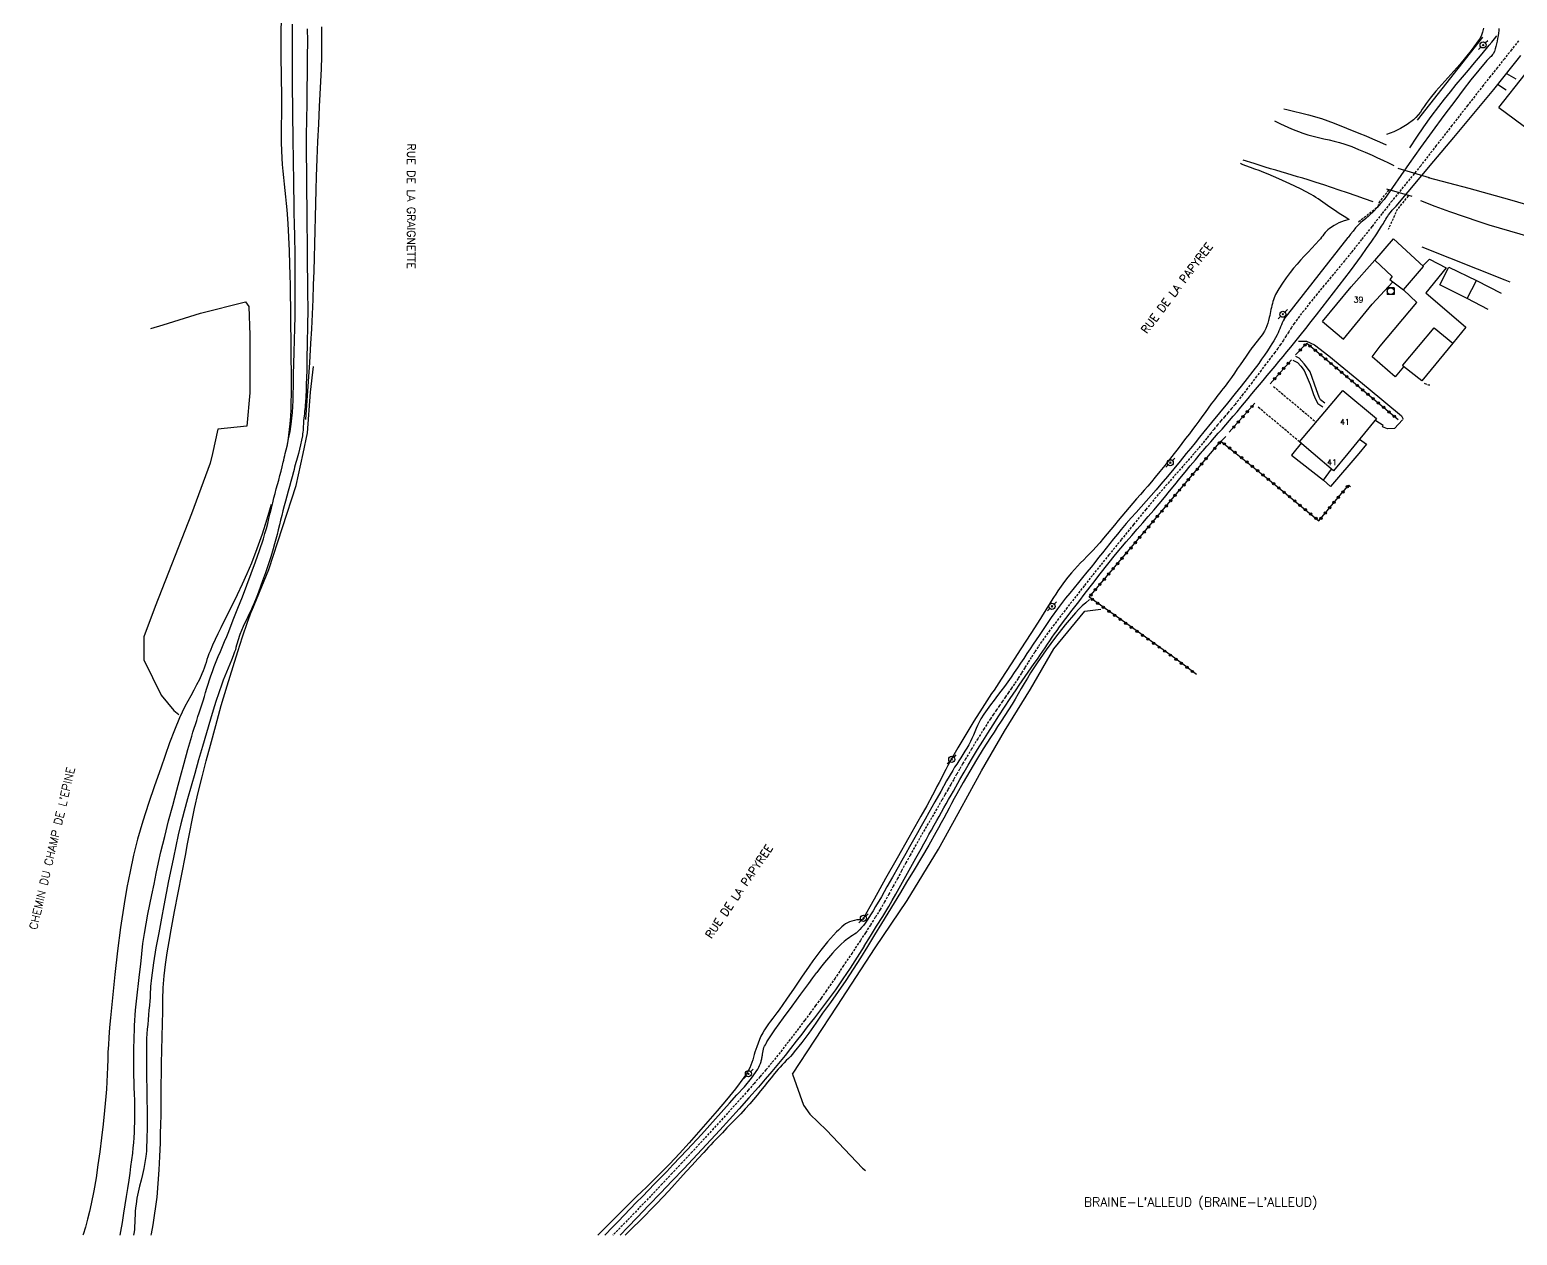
# Model space of a CAD drawing. Header units: millimetres. Extents: x 149000 to 150004, y 153000 to 154002.
# Drawn here: x 149292.8 to 149618.2, y 153000 to 153263.7 of the extents above; entities that cross this region are included whole.
import ezdxf
from ezdxf.enums import TextEntityAlignment as Align

# ---------------------------------------------------------------- set-up
doc = ezdxf.new("R2010")
doc.units = ezdxf.units.MM
doc.linetypes.add('DASHED', pattern=[0.75, 0.5, -0.25])
doc.layers.get('0').update_dxf_attribs({"linetype": 'CONTINUOUS'})
for name, color, linetype in [('W0001', 6, 'DASHED'), ('W0008', 7, 'CONTINUOUS'), ('W0017', 7, 'CONTINUOUS'), ('W0071', 7, 'CONTINUOUS'), ('W0101', 7, 'CONTINUOUS'), ('W0104', 1, 'CONTINUOUS'), ('W0112', 1, 'DASHED'), ('W0120', 7, 'CONTINUOUS'), ('W0211', 2, 'CONTINUOUS'), ('W0214', 2, 'CONTINUOUS'), ('W0300', 7, 'CONTINUOUS'), ('W0323', 7, 'CONTINUOUS'), ('W0330', 7, 'CONTINUOUS'), ('W0420', 7, 'CONTINUOUS'), ('W0473', 7, 'CONTINUOUS'), ('W0980', 7, 'CONTINUOUS'), ('W0989', 7, 'CONTINUOUS'), ('W0991', 7, 'CONTINUOUS')]:
    doc.layers.add(name, color=color, linetype=linetype)
doc.styles.get("Standard").update_dxf_attribs({"font": 'romans.shx', "width": 0.85})

# ---------------------------------------------------------------- blocks, each defined once
blk = doc.blocks.new('T473')
for p, q in [((-0.166667, 0.166667), (0.166667, -0.166667)), ((-0.166667, -0.166667), (0.166667, 0.166667)), ((0.500001, 0.500001), (1.000002, 1.000002)), ((-1.000002, -1.000002), (-0.500001, -0.500001))]:
    blk.add_line(p, q)
blk.add_ellipse((0, 0), major_axis=(0.471405, 0.471405), ratio=1, start_param=5.4977871438, end_param=11.780972451)
blk = doc.blocks.new('T420')
for p, q in [((0.75, 0.75), (-0.75, 0.75)), ((-0.75, 0.75), (-0.75, -0.75)), ((0.75, 0.75), (0.75, -0.75)), ((0.75, -0.75), (-0.75, -0.75))]:
    blk.add_line(p, q)
blk.add_ellipse((0, 0), major_axis=(-0.53, 0.53), ratio=1, start_param=3.926991, end_param=10.210176)
blk = doc.blocks.new('t323o')
at = {"color": 0, "linetype": 'Continuous'}
for radius in [0.25, 0.15]:
    blk.add_circle((0, 0), radius, dxfattribs=at)

msp = doc.modelspace()

# ---------------------------------------------------------------- linework, layer by layer
at = {"layer": 'W0001'}
for points in [[(149618.46, 153261.25), (149616.91, 153259.3), (149615.36, 153257.35), (149613.82, 153255.41), (149612.27, 153253.46), (149610.73, 153251.5), (149607.3, 153247.12), (149603.87, 153242.73), (149600.45, 153238.34), (149597.04, 153233.94), (149590.77, 153226.26), (149588.57, 153223.43), (149586.35, 153220.61), (149584.12, 153217.8), (149581.89, 153214.99), (149580.4, 153213.16), (149578.91, 153211.34), (149577.4, 153209.53), (149575.89, 153207.71), (149574.39, 153205.9), (149572.9, 153204.06), (149571.45, 153202.21), (149570.02, 153200.33), (149569.39, 153199.44), (149568.77, 153198.53), (149568.18, 153197.62), (149567.59, 153196.7), (149567, 153195.78), (149566.39, 153194.87), (149565.77, 153193.97), (149565.12, 153193.09), (149564.13, 153191.79), (149563.13, 153190.48), (149562.14, 153189.17), (149561.15, 153187.86), (149560.16, 153186.55), (149559.17, 153185.25), (149558.17, 153183.95), (149557.16, 153182.65), (149556.43, 153181.73), (149555.67, 153180.82), (149554.91, 153179.93), (149554.14, 153179.04), (149553.36, 153178.15), (149552.6, 153177.26), (149551.85, 153176.35), (149551.11, 153175.43), (149550.23, 153174.31), (149549.32, 153173.19), (149548.41, 153172.09), (149547.48, 153171)], [(149547.48, 153171), (149546.5, 153169.87), (149545.52, 153168.75), (149544.54, 153167.63), (149543.55, 153166.52), (149542.56, 153165.4), (149541.58, 153164.27), (149540.61, 153163.14), (149539.64, 153162.01), (149536.92, 153158.73), (149534.22, 153155.44), (149531.53, 153152.14), (149528.85, 153148.83), (149527.03, 153146.57), (149525.22, 153144.31), (149523.42, 153142.03), (149521.63, 153139.74), (149519.72, 153137.29), (149517.82, 153134.83), (149515.94, 153132.35), (149514.12, 153129.82), (149513.35, 153128.69), (149512.6, 153127.55), (149511.87, 153126.4), (149511.14, 153125.24), (149510.42, 153124.08), (149509.7, 153122.92), (149508.96, 153121.77), (149508.21, 153120.62), (149507.56, 153119.66), (149506.9, 153118.71), (149506.23, 153117.76), (149505.56, 153116.81), (149504.89, 153115.86), (149504.22, 153114.91), (149503.57, 153113.95), (149502.92, 153112.98), (149501.53, 153110.81), (149500.16, 153108.61), (149498.82, 153106.4), (149497.49, 153104.19), (149496.83, 153103.08), (149496.18, 153101.96), (149495.54, 153100.84), (149494.89, 153099.71), (149494.25, 153098.59), (149493.61, 153097.46), (149492.97, 153096.34), (149492.32, 153095.22), (149491.57, 153093.92), (149490.82, 153092.62), (149490.06, 153091.32), (149489.3, 153090.03), (149488.55, 153088.73), (149487.8, 153087.43), (149487.05, 153086.12), (149486.3, 153084.82), (149485.36, 153083.13), (149484.43, 153081.43), (149483.51, 153079.73), (149482.59, 153078.03), (149481.66, 153076.32), (149480.73, 153074.63), (149479.77, 153072.94), (149478.8, 153071.27), (149477.75, 153069.55), (149476.67, 153067.85), (149475.58, 153066.16), (149474.48, 153064.48), (149472.65, 153061.72), (149470.8, 153058.97), (149468.93, 153056.23), (149467.05, 153053.51), (149465.87, 153051.86), (149464.69, 153050.23), (149463.49, 153048.6), (149462.28, 153046.99), (149460.51, 153044.65), (149458.73, 153042.32), (149456.93, 153040), (149455.09, 153037.71), (149453.83, 153036.19), (149452.54, 153034.69), (149451.24, 153033.2), (149449.94, 153031.71), (149447.44, 153028.91), (149444.92, 153026.13), (149442.38, 153023.35), (149439.84, 153020.59), (149437.68, 153018.24), (149435.5, 153015.89), (149433.32, 153013.56), (149431.13, 153011.23), (149428.6, 153008.56), (149426.05, 153005.9), (149423.5, 153003.24), (149420.93, 153000.6), (149420.35, 153000)]]:
    msp.add_lwpolyline(points, dxfattribs=at)
at = {"layer": 'W0008'}
for points in [[(149614.17, 153263.93), (149614.13, 153263.45), (149614.07, 153262.97), (149613.99, 153262.37), (149613.88, 153261.78), (149613.76, 153261.19), (149613.62, 153260.6), (149613.48, 153260.05), (149613.34, 153259.5), (149613.16, 153258.95), (149612.9, 153258.44), (149612.76, 153258.23), (149612.6, 153258.03), (149612.43, 153257.84), (149612.25, 153257.67), (149612.06, 153257.5), (149611.88, 153257.33), (149611.7, 153257.15), (149611.53, 153256.97), (149609.77, 153254.86), (149608.05, 153252.71), (149606.37, 153250.54), (149604.7, 153248.35), (149602.1, 153244.9), (149599.54, 153241.42), (149597.02, 153237.92), (149594.53, 153234.39), (149589.05, 153226.56), (149588.29, 153225.67), (149587.51, 153224.8), (149586.71, 153223.96), (149585.88, 153223.14), (149585.58, 153222.85), (149585.26, 153222.58), (149584.94, 153222.32), (149584.62, 153222.06), (149584.29, 153221.8), (149583.97, 153221.54), (149583.66, 153221.26), (149583.37, 153220.97), (149582.78, 153220.32), (149582.24, 153219.64), (149581.71, 153218.94), (149581.18, 153218.25)], [(149548.91, 153171), (149549.06, 153171.17), (149549.2, 153171.34), (149549.35, 153171.51), (149549.49, 153171.68), (149550.3, 153172.63), (149551.12, 153173.56), (149551.94, 153174.49), (149552.77, 153175.42), (149553.59, 153176.35), (149554.42, 153177.28), (149555.24, 153178.21), (149556.05, 153179.15), (149556.87, 153180.12), (149557.69, 153181.1), (149558.51, 153182.07), (149559.32, 153183.05), (149560.13, 153184.03), (149560.94, 153185.02), (149561.75, 153186), (149562.56, 153186.98), (149563.43, 153188.02), (149564.31, 153189.06), (149565.18, 153190.1), (149566.05, 153191.14), (149566.93, 153192.18), (149567.79, 153193.22), (149568.66, 153194.27), (149569.52, 153195.33), (149570.71, 153196.82), (149571.89, 153198.32), (149573.06, 153199.83), (149574.23, 153201.34), (149576.72, 153204.54), (149579.21, 153207.75), (149581.67, 153210.98), (149584.08, 153214.24), (149585.22, 153215.83), (149586.33, 153217.44), (149587.42, 153219.06), (149588.49, 153220.69), (149588.69, 153221), (149588.88, 153221.31), (149589.06, 153221.63), (149589.25, 153221.95), (149589.43, 153222.26), (149589.63, 153222.58), (149589.83, 153222.88), (149590.04, 153223.19), (149590.43, 153223.69), (149590.83, 153224.19), (149591.26, 153224.66), (149591.71, 153225.12), (149599.93, 153234.9), (149604.33, 153240.11), (149608.7, 153245.35), (149613.02, 153250.63), (149617.29, 153255.94), (149618.12, 153256.99), (149618.93, 153258.04)], [(149567.2, 153200.4), (149581.18, 153218.25)], [(149567.2, 153200.4), (149566.97, 153199.99), (149566.76, 153199.57), (149566.57, 153199.14), (149566.4, 153198.7), (149566.23, 153198.26), (149566.05, 153197.83), (149565.86, 153197.4), (149565.66, 153196.98), (149565.29, 153196.31), (149564.91, 153195.65), (149564.51, 153195.01), (149564.1, 153194.36), (149563.5, 153193.43), (149562.88, 153192.51), (149562.25, 153191.59), (149561.61, 153190.69), (149560.36, 153189.02), (149559.08, 153187.37), (149557.78, 153185.73), (149556.48, 153184.1), (149554.77, 153181.99), (149553.05, 153179.89), (149551.32, 153177.8), (149549.6, 153175.7), (149548.64, 153174.53), (149547.68, 153173.35), (149546.73, 153172.18), (149545.77, 153171)], [(149545.77, 153171), (149544.4, 153169.31), (149543.02, 153167.63), (149541.63, 153165.96), (149540.23, 153164.29), (149539.16, 153163.04), (149538.07, 153161.81), (149536.98, 153160.58), (149535.88, 153159.35), (149534.78, 153158.12), (149533.69, 153156.89), (149532.61, 153155.65), (149531.55, 153154.39), (149530.7, 153153.38), (149529.87, 153152.35), (149529.05, 153151.32), (149528.23, 153150.29), (149527.41, 153149.25), (149526.59, 153148.22), (149525.78, 153147.18), (149524.95, 153146.15), (149524.03, 153145.01), (149523.1, 153143.87), (149522.16, 153142.74), (149521.23, 153141.61), (149520.3, 153140.47), (149519.38, 153139.32), (149518.48, 153138.17), (149517.59, 153136.99), (149516.22, 153135.09), (149514.91, 153133.16), (149513.61, 153131.21), (149512.3, 153129.27), (149511.6, 153128.25), (149510.91, 153127.22), (149510.22, 153126.18), (149509.53, 153125.15), (149508.83, 153124.12), (149508.14, 153123.1), (149507.44, 153122.07), (149506.73, 153121.05), (149505.99, 153120.03), (149505.24, 153119.03), (149504.47, 153118.04), (149503.71, 153117.05), (149502.95, 153116.04), (149502.21, 153115.03), (149501.5, 153113.98), (149500.84, 153112.92), (149500.46, 153112.23), (149500.12, 153111.53), (149499.8, 153110.82), (149499.49, 153110.11), (149499.19, 153109.39), (149498.88, 153108.68), (149498.55, 153107.97), (149498.19, 153107.28), (149497.78, 153106.56), (149497.35, 153105.85), (149496.91, 153105.14), (149496.46, 153104.45), (149496, 153103.75), (149495.55, 153103.06), (149495.1, 153102.36), (149494.67, 153101.65), (149493.34, 153099.38), (149492.05, 153097.09), (149490.76, 153094.79), (149489.47, 153092.49), (149488.63, 153090.99), (149487.78, 153089.49), (149486.94, 153087.99), (149486.1, 153086.49), (149485.26, 153084.99), (149484.41, 153083.49), (149483.57, 153081.99), (149482.72, 153080.49), (149481.51, 153078.34), (149480.29, 153076.18), (149479.07, 153074.03), (149477.81, 153071.9), (149477.26, 153070.98), (149476.71, 153070.06), (149476.13, 153069.16), (149475.52, 153068.28), (149475.14, 153067.78), (149474.74, 153067.3), (149474.33, 153066.84), (149473.88, 153066.4), (149473.53, 153066.1), (149473.17, 153065.82), (149472.79, 153065.56), (149472.41, 153065.31), (149472.02, 153065.07), (149471.64, 153064.81), (149471.27, 153064.54), (149470.92, 153064.26), (149470.25, 153063.66), (149469.62, 153063.04), (149469, 153062.39), (149468.4, 153061.73), (149467.5, 153060.7), (149466.63, 153059.64), (149465.78, 153058.56), (149464.96, 153057.46)], [(149475.29, 153063.26), (149476.68, 153065.41), (149478.04, 153067.57), (149479.38, 153069.75), (149480.69, 153071.94), (149481.45, 153073.25), (149482.2, 153074.57), (149482.95, 153075.89), (149483.68, 153077.21), (149484.41, 153078.54), (149485.14, 153079.86), (149485.87, 153081.19), (149486.61, 153082.51), (149487.19, 153083.53), (149487.76, 153084.55), (149488.34, 153085.58), (149488.91, 153086.6), (149489.49, 153087.62), (149490.07, 153088.64), (149490.64, 153089.67), (149491.21, 153090.69), (149491.73, 153091.62), (149492.25, 153092.54), (149492.76, 153093.47), (149493.28, 153094.4), (149493.79, 153095.32), (149494.31, 153096.25), (149494.83, 153097.17), (149495.35, 153098.1), (149496.25, 153099.68), (149497.16, 153101.26), (149498.07, 153102.83), (149499, 153104.4), (149500.11, 153106.22), (149501.24, 153108.04), (149502.37, 153109.85), (149503.52, 153111.65), (149504.76, 153113.58), (149506.01, 153115.5), (149507.27, 153117.42), (149508.55, 153119.33), (149509.2, 153120.29), (149509.86, 153121.25), (149510.53, 153122.21), (149511.19, 153123.17), (149511.86, 153124.13), (149512.53, 153125.08), (149513.19, 153126.04), (149513.86, 153127), (149514.38, 153127.76), (149514.9, 153128.52), (149515.41, 153129.28), (149515.93, 153130.04), (149516.45, 153130.8), (149516.97, 153131.56), (149517.5, 153132.31), (149518.04, 153133.06), (149519.41, 153134.92), (149520.82, 153136.76), (149522.24, 153138.58), (149523.66, 153140.41), (149525.3, 153142.54), (149526.94, 153144.67), (149528.59, 153146.79), (149530.28, 153148.88), (149531.45, 153150.29), (149532.63, 153151.69), (149533.83, 153153.08), (149535.04, 153154.46), (149536.25, 153155.84), (149537.45, 153157.22), (149538.65, 153158.61), (149539.84, 153160), (149540.98, 153161.37), (149542.12, 153162.74), (149543.25, 153164.12), (149544.37, 153165.5), (149545.5, 153166.88), (149546.63, 153168.26), (149547.77, 153169.63), (149548.91, 153171)], [(149475.29, 153063.26), (149473.79, 153060.83), (149472.25, 153058.42), (149470.66, 153056.05), (149469.04, 153053.7), (149467.53, 153051.64), (149465.98, 153049.6), (149464.41, 153047.59), (149462.84, 153045.57), (149461.64, 153044), (149460.44, 153042.44), (149459.23, 153040.88), (149458, 153039.34), (149456.56, 153037.59), (149455.11, 153035.85), (149453.64, 153034.13), (149452.16, 153032.42), (149450.07, 153030.04), (149447.97, 153027.68), (149445.85, 153025.33), (149443.72, 153022.99), (149441.77, 153020.87), (149439.82, 153018.76), (149437.85, 153016.66), (149435.88, 153014.56), (149433.33, 153011.88), (149430.77, 153009.22), (149428.2, 153006.55), (149425.64, 153003.89), (149423.58, 153001.74), (149421.91, 153000)], [(149418.57, 153000), (149418.8, 153000.24), (149420.13, 153001.63), (149421.47, 153003.02), (149422.8, 153004.4), (149424.14, 153005.77), (149425.47, 153007.14), (149426.81, 153008.5), (149428.14, 153009.87), (149429.48, 153011.23), (149430.8, 153012.61), (149432.13, 153013.98), (149433.44, 153015.37), (149436.59, 153018.71), (149439.71, 153022.07), (149442.81, 153025.46), (149445.86, 153028.89), (149447.47, 153030.69), (149449.1, 153032.48), (149450.66, 153034.35), (149452.05, 153036.35), (149452.26, 153036.74), (149452.45, 153037.14), (149452.61, 153037.55), (149452.75, 153037.97), (149452.81, 153038.17), (149452.86, 153038.37), (149452.9, 153038.58), (149452.94, 153038.78), (149452.98, 153038.99), (149453.01, 153039.19), (149453.05, 153039.39), (149453.09, 153039.6), (149453.15, 153039.96), (149453.21, 153040.32), (149453.29, 153040.68), (149453.39, 153041.03), (149453.53, 153041.36), (149453.69, 153041.67), (149453.87, 153041.97), (149454.05, 153042.27), (149455.8, 153044.95), (149457.67, 153047.56), (149459.57, 153050.14), (149461.47, 153052.72), (149462.33, 153053.91), (149463.2, 153055.1), (149464.08, 153056.28), (149464.96, 153057.46)]]:
    msp.add_lwpolyline(points, dxfattribs=at)
at = {"layer": 'W0017'}
for points in [[(149613.83, 153251.75), (149615.73, 153250.57)], [(149615.8, 153254.14), (149617.83, 153252.91)], [(149570.31, 153195.57), (149572.05, 153195.54), (149573.8, 153194.78), (149576.97, 153192.38), (149585.53, 153185.31), (149592.85, 153179.23), (149593.21, 153178.51)], [(149569.08, 153191.39), (149570.13, 153190.87), (149570.81, 153190.12), (149571.53, 153189.14), (149572.87, 153186.07), (149573.61, 153183.88), (149574.05, 153182.86), (149574.58, 153181.91), (149575.65, 153181.2)], [(149576.07, 153181.98), (149575.11, 153182.74), (149574.85, 153183.28), (149574.26, 153184.9), (149572.88, 153188.88), (149572.08, 153189.94), (149571.57, 153190.61), (149570.46, 153191.85), (149569.71, 153192.18)], [(149593.07, 153178.32), (149592.22, 153177.4), (149591.29, 153176.48), (149589.8, 153176.41), (149588.69, 153176.79), (149588.87, 153177.09), (149587.22, 153178.16)]]:
    msp.add_lwpolyline(points, dxfattribs=at)
at = {"layer": 'W0071'}
for points in [[(149348.69, 153171), (149349.06, 153172.6), (149349.42, 153174.2), (149349.73, 153175.81), (149349.99, 153177.43), (149350.15, 153178.71), (149350.24, 153179.98), (149350.31, 153181.27), (149350.38, 153182.55), (149350.41, 153183.47), (149350.44, 153184.39), (149350.46, 153185.31), (149350.48, 153186.24), (149350.49, 153187.16), (149350.5, 153188.09), (149350.51, 153189.01), (149350.53, 153189.93), (149350.57, 153191.23), (149350.6, 153192.53), (149350.64, 153193.83), (149350.68, 153195.13), (149350.72, 153196.43), (149350.76, 153197.73), (149350.79, 153199.03), (149350.81, 153200.33), (149350.83, 153202.11), (149350.85, 153203.88), (149350.86, 153205.65), (149350.87, 153207.42), (149350.87, 153209.19), (149350.86, 153210.96), (149350.85, 153212.73), (149350.84, 153214.51), (149350.83, 153215.33), (149350.81, 153216.15), (149350.8, 153216.98), (149350.78, 153217.8), (149350.76, 153218.62), (149350.74, 153219.45), (149350.72, 153220.27), (149350.7, 153221.1), (149350.65, 153223.7), (149350.61, 153226.3), (149350.56, 153228.9), (149350.52, 153231.51), (149350.48, 153233.87), (149350.45, 153236.23), (149350.42, 153238.59), (149350.39, 153240.95), (149350.36, 153244.1), (149350.32, 153247.26), (149350.29, 153250.42), (149350.27, 153253.57), (149350.27, 153255.46), (149350.26, 153257.35), (149350.26, 153259.24), (149350.26, 153261.13), (149350.27, 153263.02), (149350.28, 153264.91)], [(149353.5, 153263.86), (149353.51, 153261.25), (149353.49, 153257.71), (149353.47, 153254.18), (149353.43, 153250.64), (149353.38, 153247.11), (149353.37, 153246.23), (149353.35, 153245.36), (149353.33, 153244.49), (149353.31, 153243.62), (149353.29, 153242.75), (149353.27, 153241.88), (149353.26, 153241), (149353.25, 153240.13), (149353.25, 153237.88), (149353.26, 153235.63), (149353.29, 153233.38), (149353.31, 153231.14), (149353.32, 153229.81), (149353.34, 153228.49), (149353.35, 153227.17), (149353.37, 153225.85), (149353.38, 153224.52), (149353.4, 153223.2), (149353.42, 153221.88), (149353.43, 153220.56), (149353.46, 153217.67), (149353.48, 153214.79), (149353.5, 153211.9), (149353.53, 153209.02), (149353.55, 153207.17), (149353.57, 153205.32), (149353.58, 153203.47), (149353.58, 153201.62), (149353.56, 153199.78), (149353.53, 153197.94), (149353.48, 153196.1), (149353.45, 153194.26), (149353.42, 153192.59), (149353.39, 153190.92), (149353.36, 153189.24), (149353.32, 153187.57), (149353.28, 153186.21), (149353.23, 153184.84), (149353.16, 153183.48), (149353.08, 153182.12), (149353.04, 153181.63), (149353, 153181.14), (149352.95, 153180.66), (149352.9, 153180.17), (149352.85, 153179.68), (149352.8, 153179.2), (149352.75, 153178.71), (149352.7, 153178.22), (149352.67, 153177.8), (149352.64, 153177.38), (149352.62, 153176.96), (149352.59, 153176.54), (149352.56, 153176.11), (149352.53, 153175.69), (149352.48, 153175.27), (149352.42, 153174.85), (149352.24, 153173.88), (149352.03, 153172.92), (149351.8, 153171.96), (149351.56, 153171)], [(149312.58, 153000), (149312.72, 153000.8), (149313.05, 153002.81), (149313.37, 153004.82), (149313.66, 153006.63), (149313.95, 153008.44), (149314.23, 153010.26), (149314.5, 153012.08), (149314.72, 153013.55), (149314.93, 153015.03), (149315.13, 153016.5), (149315.3, 153017.98), (149315.42, 153019.11), (149315.52, 153020.23), (149315.6, 153021.36), (149315.67, 153022.49), (149315.7, 153023.14), (149315.72, 153023.79), (149315.75, 153024.44), (149315.76, 153025.09), (149315.78, 153025.74), (149315.79, 153026.39), (149315.79, 153027.04), (149315.79, 153027.69), (149315.78, 153028.4), (149315.77, 153029.12), (149315.74, 153029.83), (149315.72, 153030.54), (149315.69, 153031.26), (149315.66, 153031.97), (149315.64, 153032.68), (149315.62, 153033.39), (149315.58, 153035.09), (149315.55, 153036.79), (149315.53, 153038.48), (149315.54, 153040.18), (149315.56, 153041.31), (149315.59, 153042.45), (149315.63, 153043.58), (149315.67, 153044.72), (149315.72, 153045.85), (149315.79, 153046.98), (149315.86, 153048.12), (149315.94, 153049.25), (149316.12, 153051.2), (149316.34, 153053.15), (149316.59, 153055.09), (149316.82, 153057.04), (149317.06, 153059.28), (149317.29, 153061.53), (149317.55, 153063.78), (149317.86, 153066.01), (149318.22, 153068.14), (149318.63, 153070.26), (149319.07, 153072.37), (149319.5, 153074.48), (149319.98, 153076.82), (149320.46, 153079.16), (149320.96, 153081.5), (149321.49, 153083.83), (149322.31, 153087.23), (149323.17, 153090.62), (149324.06, 153094), (149324.95, 153097.38), (149325.74, 153100.33), (149326.54, 153103.29), (149327.36, 153106.23), (149328.21, 153109.17), (149328.47, 153110.02), (149328.74, 153110.88), (149329.02, 153111.73), (149329.3, 153112.58), (149329.58, 153113.43), (149329.86, 153114.28), (149330.14, 153115.14), (149330.42, 153115.99), (149330.7, 153116.9), (149330.98, 153117.81), (149331.26, 153118.73), (149331.54, 153119.64), (149331.82, 153120.56), (149332.11, 153121.47), (149332.41, 153122.38), (149332.73, 153123.28), (149333.14, 153124.39), (149333.57, 153125.5), (149334.02, 153126.6), (149334.48, 153127.69), (149334.94, 153128.78), (149335.4, 153129.88), (149335.86, 153130.97), (149336.3, 153132.07), (149337.31, 153134.6), (149338.32, 153137.13), (149339.31, 153139.67), (149340.28, 153142.21), (149341.22, 153144.73), (149342.17, 153147.26), (149343.07, 153149.79), (149343.91, 153152.36), (149344.23, 153153.46), (149344.54, 153154.57), (149344.83, 153155.69), (149345.11, 153156.81), (149345.38, 153157.93), (149345.65, 153159.05), (149345.93, 153160.17), (149346.21, 153161.28), (149346.46, 153162.26), (149346.72, 153163.23), (149346.98, 153164.2), (149347.24, 153165.17), (149347.5, 153166.15), (149347.75, 153167.12), (149348, 153168.1), (149348.23, 153169.08), (149348.35, 153169.56), (149348.46, 153170.04), (149348.58, 153170.52), (149348.69, 153171)], [(149351.56, 153171), (149351.42, 153170.5), (149351.28, 153169.99), (149351.14, 153169.49), (149351, 153168.99), (149350.86, 153168.48), (149350.73, 153167.98), (149350.59, 153167.48), (149350.46, 153166.97), (149350.18, 153165.91), (149349.9, 153164.85), (149349.61, 153163.79), (149349.32, 153162.73), (149349.03, 153161.67), (149348.74, 153160.6), (149348.46, 153159.54), (149348.18, 153158.48), (149347.91, 153157.44), (149347.65, 153156.4), (149347.4, 153155.36), (149347.15, 153154.32), (149346.9, 153153.28), (149346.63, 153152.24), (149346.35, 153151.2), (149346.06, 153150.17), (149345.52, 153148.4), (149344.93, 153146.65), (149344.33, 153144.9), (149343.71, 153143.15), (149343.26, 153141.89), (149342.81, 153140.63), (149342.33, 153139.37), (149341.83, 153138.12), (149341.47, 153137.28), (149341.08, 153136.44), (149340.67, 153135.62), (149340.27, 153134.79), (149339.86, 153133.96), (149339.47, 153133.13), (149339.1, 153132.29), (149338.75, 153131.43), (149338.59, 153130.96), (149338.43, 153130.48), (149338.3, 153130), (149338.17, 153129.52), (149338.04, 153129.04), (149337.9, 153128.56), (149337.76, 153128.08), (149337.6, 153127.6), (149337.28, 153126.71), (149336.93, 153125.82), (149336.57, 153124.94), (149336.2, 153124.07), (149335.83, 153123.19), (149335.46, 153122.32), (149335.11, 153121.43), (149334.77, 153120.54), (149334.11, 153118.64), (149333.49, 153116.73), (149332.89, 153114.82), (149332.3, 153112.89), (149331.42, 153109.92), (149330.56, 153106.94), (149329.71, 153103.96), (149328.87, 153100.97), (149328.09, 153098.23), (149327.3, 153095.49), (149326.54, 153092.75), (149325.82, 153089.99), (149325.25, 153087.55), (149324.72, 153085.1), (149324.22, 153082.65), (149323.72, 153080.2), (149323.17, 153077.5), (149322.63, 153074.8), (149322.11, 153072.1), (149321.61, 153069.39), (149321, 153066.13), (149320.4, 153062.87), (149319.84, 153059.6), (149319.39, 153056.31), (149319.32, 153055.68), (149319.27, 153055.05), (149319.23, 153054.43), (149319.19, 153053.8), (149319.16, 153053.17), (149319.13, 153052.54), (149319.09, 153051.91), (149319.05, 153051.28), (149318.96, 153050.25), (149318.87, 153049.21), (149318.77, 153048.18), (149318.67, 153047.15), (149318.58, 153046.12), (149318.49, 153045.09), (149318.42, 153044.05), (149318.36, 153043.02), (149318.31, 153041.32), (149318.3, 153039.63), (149318.31, 153037.93), (149318.32, 153036.23), (149318.33, 153035.05), (149318.34, 153033.86), (149318.37, 153032.67), (149318.39, 153031.49), (149318.41, 153030.3), (149318.43, 153029.11), (149318.45, 153027.93), (149318.46, 153026.74), (149318.46, 153025.48), (149318.46, 153024.22), (149318.45, 153022.96), (149318.42, 153021.7), (149318.39, 153020.59), (149318.36, 153019.47), (149318.31, 153018.36), (149318.2, 153017.25), (149317.99, 153015.93), (149317.74, 153014.62), (149317.44, 153013.32), (149317.13, 153012.02), (149316.81, 153010.73), (149316.51, 153009.43), (149316.24, 153008.12), (149316.03, 153006.8), (149315.94, 153006), (149315.87, 153005.21), (149315.83, 153004.41), (149315.8, 153003.61), (149315.77, 153002.81), (149315.73, 153002.01), (149315.67, 153001.21), (149315.58, 153000.41), (149315.51, 153000)]]:
    msp.add_lwpolyline(points, dxfattribs=at)
at = {"layer": 'W0101'}
for points in [[(149614.15, 153246.64), (149619.9, 153253.99)], [(149614.15, 153246.64), (149621.13, 153241.53), (149626.83, 153248.85)], [(149575.59, 153199.88), (149581.85, 153207.42), (149581.85, 153207.45), (149586.98, 153213.25)], [(149586.98, 153213.25), (149590.83, 153209.68), (149590.3, 153209.08), (149590.93, 153208.57)], [(149586.46, 153203.67), (149590.93, 153208.57)], [(149575.59, 153199.88), (149580.17, 153196.03), (149586.46, 153203.67)], [(149570.53, 153173.55), (149580.05, 153184.76), (149587.36, 153178.66), (149581.11, 153171)], [(149573.51, 153171), (149570.53, 153173.55)], [(149581.11, 153171), (149577.98, 153167.17), (149573.51, 153171)]]:
    msp.add_lwpolyline(points, dxfattribs=at)
at = {"layer": 'W0104'}
for points in [[(149586.98, 153213.25), (149586.98, 153213.22), (149591.07, 153217.96)], [(149590.93, 153208.57), (149593.27, 153206.8), (149597.63, 153211.92), (149591.07, 153217.96)], [(149597.52, 153212.03), (149598.97, 153213.49), (149602.59, 153211.6), (149598.14, 153206.1), (149606.94, 153198.62), (149604.07, 153195.14), (149604.1, 153195.14), (149597.26, 153186.9), (149593.28, 153190.01), (149593.28, 153189.98), (149591.43, 153187.73), (149586.42, 153192.12), (149588.16, 153194.45), (149596.2, 153204.02), (149593.27, 153206.8)], [(149611.84, 153202.46), (149607.18, 153204.87), (149601.25, 153207.88), (149603.2, 153211.74)], [(149603.2, 153211.74), (149609.27, 153208.82), (149614.64, 153206.06)], [(149607.18, 153204.87), (149609.27, 153208.82)], [(149593.28, 153189.98), (149593.15, 153190.32), (149600.02, 153198.45), (149604.07, 153195.14)], [(149583.66, 153174.12), (149585.22, 153173), (149583.5, 153171)], [(149569.06, 153171), (149568.75, 153170.63), (149575.82, 153165.13), (149577.54, 153167.54)], [(149570.91, 153173.23), (149569.06, 153171)], [(149583.5, 153171), (149577.34, 153163.81), (149575.82, 153165.13)]]:
    msp.add_lwpolyline(points, dxfattribs=at)
at = {"layer": 'W0112'}
for points in [[(149583.46, 153221.69), (149587.73, 153225.03), (149587.96, 153225.83), (149590.05, 153228.62)], [(149594.3, 153227.33), (149591.91, 153224.39), (149589.96, 153220.02)], [(149564.82, 153185.68), (149574.18, 153177.85)], [(149597.84, 153186.35), (149598.75, 153185.98), (149599.05, 153186.01)], [(149570.53, 153173.55), (149561.39, 153181.22)]]:
    msp.add_lwpolyline(points, dxfattribs=at)
at = {"layer": 'W0120'}
for points in [[(149599, 153231.29), (149592.11, 153233.36)], [(149589.59, 153228.91), (149595.09, 153227.31)]]:
    msp.add_lwpolyline(points, dxfattribs=at)
at = {"layer": 'W0211'}
for points in [[(149347.8, 153266.81), (149347.71, 153262.36), (149347.73, 153257.9), (149347.79, 153253.44), (149347.83, 153248.99), (149347.82, 153245.64), (149347.79, 153242.29), (149347.79, 153238.94), (149347.9, 153235.59), (149347.99, 153234.17), (149348.12, 153232.75), (149348.26, 153231.34), (149348.42, 153229.93), (149348.59, 153228.52), (149348.75, 153227.1), (149348.89, 153225.69), (149349.01, 153224.27), (149349.21, 153221.3), (149349.38, 153218.32), (149349.51, 153215.34), (149349.62, 153212.36), (149349.69, 153210.05), (149349.73, 153207.74), (149349.76, 153205.42), (149349.79, 153203.11), (149349.82, 153200.86), (149349.85, 153198.6), (149349.88, 153196.34), (149349.9, 153194.09), (149349.93, 153191.53), (149349.97, 153188.98), (149349.98, 153186.43), (149349.96, 153183.87), (149349.92, 153182.28), (149349.87, 153180.69), (149349.79, 153179.1), (149349.67, 153177.51), (149349.55, 153176.26), (149349.39, 153175.02), (149349.21, 153173.78), (149349, 153172.54)], [(149353.17, 153178.46), (149353.49, 153182.6), (149353.78, 153186.74), (149354.04, 153190.88), (149354.29, 153195.02), (149354.47, 153198.24), (149354.62, 153201.47), (149354.77, 153204.69), (149354.89, 153207.91), (149354.99, 153210.87), (149355.08, 153213.83), (149355.15, 153216.79), (149355.21, 153219.75), (149355.28, 153222.71), (149355.35, 153225.67), (149355.43, 153228.63), (149355.52, 153231.59), (149355.67, 153235.42), (149355.83, 153239.24), (149356, 153243.06), (149356.17, 153246.89), (149356.31, 153249.62), (149356.46, 153252.36), (149356.59, 153255.1), (149356.66, 153257.84), (149356.7, 153261.09), (149356.71, 153264.35)], [(149610.75, 153263.99), (149610.6, 153263.16), (149610.36, 153262.49), (149610.02, 153261.86), (149609.63, 153261.28), (149609.23, 153260.71), (149608.07, 153259.12), (149606.85, 153257.58), (149605.58, 153256.09), (149604.28, 153254.62), (149602.97, 153253.17), (149601.66, 153251.72), (149600.38, 153250.25), (149599.13, 153248.74), (149598.67, 153248.15), (149598.24, 153247.53), (149597.82, 153246.91), (149597.4, 153246.28), (149596.97, 153245.66), (149596.5, 153245.06), (149595.99, 153244.5), (149595.44, 153243.97), (149594.1, 153242.95), (149592.66, 153242.07), (149591.14, 153241.34), (149589.55, 153240.77)], [(149565.06, 153243.75), (149566.37, 153243.11), (149568.78, 153242.02), (149571.23, 153241.07), (149572.37, 153240.7), (149573.51, 153240.38), (149574.67, 153240.11), (149575.83, 153239.85), (149576.99, 153239.6), (149578.15, 153239.33), (149579.3, 153239.03), (149580.44, 153238.68), (149581.96, 153238.13), (149583.45, 153237.52), (149584.93, 153236.88), (149586.4, 153236.23), (149587.6, 153235.69), (149588.79, 153235.14), (149589.97, 153234.58), (149591.14, 153234)], [(149586.63, 153226.04), (149584.78, 153226.7), (149582.92, 153227.35), (149581.06, 153227.99), (149579.2, 153228.62), (149577.52, 153229.18), (149575.83, 153229.74), (149574.15, 153230.28), (149572.45, 153230.82), (149571.28, 153231.18), (149570.1, 153231.54), (149568.92, 153231.89), (149567.74, 153232.24), (149566.55, 153232.59), (149565.37, 153232.94), (149564.19, 153233.29), (149563.01, 153233.65), (149560.61, 153234.4), (149558.21, 153235.15)], [(149598.68, 153231.39), (149603.14, 153230.23), (149607.6, 153229.03), (149612.05, 153227.8), (149616.48, 153226.54), (149621.18, 153225.15), (149625.87, 153223.72), (149627.88, 153223.09)], [(149623.56, 153217.53), (149623.27, 153217.62), (149621.02, 153218.28), (149618.78, 153218.94), (149616.53, 153219.59), (149614.28, 153220.26), (149612.05, 153220.95), (149609.82, 153221.67), (149606.6, 153222.76), (149603.4, 153223.88), (149600.21, 153225.05), (149597.04, 153226.26)], [(149581.43, 153222.19), (149580.28, 153221.87), (149579.16, 153221.42), (149578.1, 153220.87), (149577.1, 153220.2), (149576.76, 153219.93), (149576.45, 153219.63), (149576.16, 153219.3), (149575.89, 153218.97), (149575.63, 153218.63), (149575.37, 153218.29), (149575.1, 153217.96), (149574.83, 153217.63), (149574.03, 153216.75), (149573.22, 153215.88), (149572.4, 153215.02), (149571.59, 153214.16), (149570.78, 153213.29), (149569.99, 153212.4), (149569.22, 153211.5), (149568.48, 153210.57), (149567.61, 153209.42), (149566.79, 153208.24), (149566.01, 153207.02), (149565.32, 153205.77), (149565.14, 153205.39), (149564.99, 153205.02), (149564.85, 153204.63), (149564.73, 153204.24), (149564.6, 153203.8), (149564.49, 153203.36), (149564.39, 153202.92), (149564.3, 153202.48), (149564.21, 153202.03), (149564.12, 153201.59), (149564.02, 153201.15), (149563.91, 153200.71), (149563.75, 153200.1), (149563.6, 153199.5), (149563.42, 153198.9), (149563.18, 153198.32), (149562.86, 153197.74), (149562.51, 153197.19), (149562.13, 153196.66), (149561.73, 153196.15), (149561.32, 153195.64), (149560.91, 153195.14), (149560.51, 153194.63), (149560.12, 153194.11), (149559.47, 153193.19), (149558.84, 153192.27), (149558.2, 153191.34), (149557.57, 153190.41), (149556.93, 153189.49), (149556.29, 153188.56), (149555.65, 153187.65), (149554.99, 153186.74), (149554.62, 153186.23), (149554.24, 153185.73), (149553.85, 153185.24), (149553.47, 153184.74), (149553.08, 153184.25), (149552.69, 153183.76), (149552.31, 153183.26), (149551.93, 153182.76), (149551.24, 153181.83), (149550.55, 153180.91), (149549.87, 153179.97), (149549.19, 153179.04), (149548.51, 153178.1), (149547.83, 153177.17), (149547.14, 153176.25), (149546.45, 153175.32), (149545.62, 153174.24), (149544.79, 153173.16), (149543.96, 153172.08), (149543.13, 153171)], [(149543.13, 153171), (149542.1, 153169.68), (149541.06, 153168.37), (149540.01, 153167.07), (149538.96, 153165.78), (149538.16, 153164.82), (149537.36, 153163.88), (149536.55, 153162.94), (149535.73, 153162), (149534.91, 153161.07), (149534.1, 153160.13), (149533.28, 153159.2), (149532.48, 153158.25), (149531.67, 153157.29), (149530.87, 153156.32), (149530.07, 153155.35), (149529.27, 153154.38), (149528.48, 153153.4), (149527.67, 153152.44), (149526.85, 153151.48), (149526.02, 153150.54), (149525.37, 153149.82), (149524.7, 153149.12), (149524.01, 153148.43), (149523.33, 153147.75), (149522.65, 153147.06), (149521.97, 153146.36), (149521.31, 153145.65), (149520.67, 153144.92), (149519.89, 153143.96), (149519.14, 153142.97), (149518.41, 153141.97), (149517.7, 153140.95), (149517.2, 153140.21), (149516.71, 153139.46), (149516.23, 153138.7), (149515.75, 153137.95), (149515.28, 153137.18), (149514.81, 153136.42), (149514.34, 153135.66), (149513.86, 153134.91), (149511.73, 153131.59), (149509.59, 153128.27), (149507.44, 153124.96), (149505.29, 153121.65), (149504.77, 153120.85), (149504.24, 153120.06), (149503.71, 153119.26), (149503.18, 153118.47), (149502.65, 153117.68), (149502.13, 153116.88), (149501.61, 153116.08), (149501.1, 153115.27), (149499.31, 153112.41), (149497.55, 153109.53), (149495.82, 153106.63), (149494.14, 153103.7), (149493.64, 153102.78), (149493.14, 153101.86), (149492.66, 153100.93), (149492.19, 153100), (149491.71, 153099.06), (149491.24, 153098.13), (149490.75, 153097.2), (149490.26, 153096.28), (149488.99, 153093.96), (149487.69, 153091.64), (149486.39, 153089.34), (149485.09, 153087.03), (149482.55, 153082.51), (149480.01, 153078), (149477.46, 153073.5), (149474.91, 153068.99)], [(149345.62, 153159.87), (149344.67, 153156.61), (149343.62, 153153.38), (149342.49, 153150.17), (149341.28, 153147), (149340.29, 153144.68), (149339.23, 153142.39), (149338.13, 153140.11), (149337.04, 153137.84), (149336.44, 153136.58), (149335.82, 153135.33), (149335.19, 153134.08), (149334.57, 153132.84), (149333.95, 153131.58), (149333.35, 153130.32), (149332.77, 153129.05), (149332.22, 153127.77), (149331.97, 153127.16), (149331.75, 153126.54), (149331.54, 153125.92), (149331.34, 153125.29), (149331.14, 153124.67), (149330.93, 153124.05), (149330.7, 153123.43), (149330.45, 153122.82), (149329.89, 153121.59), (149329.29, 153120.38), (149328.66, 153119.19), (149328.01, 153118.01), (149327.36, 153116.82), (149326.72, 153115.63), (149326.11, 153114.43), (149325.54, 153113.2), (149324.42, 153110.47), (149323.39, 153107.71), (149322.42, 153104.93), (149321.45, 153102.15), (149320.1, 153098.3), (149318.77, 153094.44), (149317.51, 153090.56), (149316.38, 153086.63), (149315.5, 153083.12), (149314.74, 153079.58), (149314.05, 153076.03), (149313.43, 153072.46), (149312.66, 153067.34), (149312, 153062.2), (149311.42, 153057.06), (149310.86, 153051.92), (149310.64, 153049.76), (149310.43, 153047.59), (149310.25, 153045.43), (149310.08, 153043.27), (149309.98, 153041.65), (149309.9, 153040.03), (149309.83, 153038.41), (149309.77, 153036.8), (149309.71, 153035.18), (149309.63, 153033.56), (149309.54, 153031.94), (149309.42, 153030.33), (149309.16, 153027.31), (149308.85, 153024.29), (149308.5, 153021.28), (149308.11, 153018.28), (149307.71, 153015.42), (149307.29, 153012.57), (149306.81, 153009.72), (149306.24, 153006.89), (149305.86, 153005.18), (149305.45, 153003.49), (149304.98, 153001.8), (149304.46, 153000.14), (149304.41, 153000)], [(149524.59, 153139.03), (149523.79, 153138.35), (149523.02, 153137.65), (149522.27, 153136.91), (149521.56, 153136.15), (149519.31, 153133.53), (149517.17, 153130.82), (149515.12, 153128.05), (149513.14, 153125.22), (149512.41, 153124.12), (149511.7, 153122.99), (149511.01, 153121.85), (149510.34, 153120.71), (149509.68, 153119.56), (149509.02, 153118.41), (149508.34, 153117.27), (149507.65, 153116.14), (149506.87, 153114.92), (149506.09, 153113.7), (149505.3, 153112.48), (149504.5, 153111.27), (149503.71, 153110.06), (149502.92, 153108.85), (149502.14, 153107.62), (149501.37, 153106.39), (149499.89, 153103.96), (149498.43, 153101.52), (149497, 153099.06), (149495.6, 153096.58), (149495.01, 153095.52), (149494.43, 153094.46), (149493.87, 153093.39), (149493.31, 153092.32), (149492.75, 153091.25), (149492.18, 153090.19), (149491.6, 153089.12), (149491.02, 153088.07), (149489.45, 153085.33), (149487.85, 153082.61), (149486.22, 153079.91), (149484.6, 153077.2), (149483.23, 153074.95), (149481.86, 153072.71), (149480.48, 153070.46), (149479.1, 153068.22), (149477.56, 153065.7), (149476.03, 153063.18), (149474.49, 153060.67), (149472.89, 153058.19), (149471.27, 153055.75), (149469.61, 153053.32), (149467.92, 153050.92), (149466.19, 153048.55)], [(149319.35, 153000), (149319.41, 153000.32), (149319.76, 153002.31), (149320.09, 153004.32), (149320.38, 153006.32), (149320.63, 153008.34), (149320.91, 153011.3), (149321.1, 153014.28), (149321.23, 153017.25), (149321.36, 153020.23), (149321.42, 153022.24), (149321.47, 153024.25), (149321.5, 153026.26), (149321.53, 153028.28), (149321.54, 153029.07), (149321.54, 153029.86), (149321.55, 153030.65), (149321.55, 153031.45), (149321.55, 153032.24), (149321.55, 153033.03), (149321.56, 153033.82), (149321.57, 153034.61), (149321.61, 153037.55), (149321.67, 153040.48), (149321.74, 153043.41), (149321.81, 153046.35), (149321.87, 153048.94), (149321.91, 153051.53), (149321.99, 153054.13), (149322.17, 153056.72), (149322.46, 153059.25), (149322.84, 153061.76), (149323.27, 153064.26), (149323.7, 153066.77), (149324.44, 153070.84), (149325.22, 153074.91), (149326.03, 153078.97), (149326.83, 153083.04), (149327.32, 153085.61), (149327.8, 153088.19), (149328.29, 153090.76), (149328.83, 153093.33), (149329.63, 153096.81), (149330.49, 153100.29), (149331.39, 153103.75), (149332.31, 153107.21), (149333.48, 153111.53), (149334.69, 153115.84), (149335.95, 153120.14), (149337.25, 153124.42), (149338.28, 153127.66), (149339.35, 153130.89), (149340.45, 153134.11), (149341.59, 153137.32)], [(149474.91, 153068.99), (149474.33, 153069), (149473.74, 153068.96), (149473.17, 153068.87), (149472.6, 153068.73), (149472.13, 153068.55), (149471.68, 153068.33), (149471.24, 153068.08), (149470.83, 153067.8), (149470.41, 153067.48), (149470.03, 153067.12), (149469.66, 153066.75), (149469.29, 153066.37), (149468.62, 153065.66), (149467.96, 153064.93), (149467.32, 153064.2), (149466.69, 153063.44), (149465.8, 153062.32), (149464.93, 153061.17), (149464.08, 153060.01), (149463.27, 153058.82)], [(149463.27, 153058.82), (149461.63, 153056.43), (149459.99, 153054.04), (149458.34, 153051.66), (149456.68, 153049.29), (149456.23, 153048.67), (149455.77, 153048.06), (149455.3, 153047.45), (149454.83, 153046.84), (149454.37, 153046.23), (149453.92, 153045.6), (149453.5, 153044.96), (149453.11, 153044.3), (149452.73, 153043.55), (149452.4, 153042.78), (149452.1, 153042), (149451.8, 153041.22), (149451.6, 153040.65), (149451.42, 153040.08), (149451.25, 153039.5), (149451.09, 153038.92), (149450.92, 153038.34), (149450.73, 153037.76), (149450.52, 153037.19), (149450.29, 153036.64), (149450, 153036.09), (149449.69, 153035.56), (149449.35, 153035.04), (149449, 153034.54), (149447.13, 153032.03), (149445.16, 153029.61), (149443.14, 153027.23), (149441.11, 153024.87), (149439.08, 153022.52), (149437.02, 153020.19), (149434.94, 153017.89), (149432.81, 153015.62), (149431.8, 153014.58), (149430.78, 153013.56), (149429.75, 153012.54), (149428.71, 153011.53), (149427.66, 153010.53), (149426.62, 153009.53), (149425.58, 153008.52), (149424.55, 153007.5), (149421.38, 153004.35), (149418.22, 153001.19), (149417.03, 153000)], [(149466.19, 153048.55), (149464.74, 153046.37), (149463.23, 153044.23), (149461.66, 153042.14), (149460.02, 153040.09), (149459.6, 153039.6), (149459.17, 153039.12), (149458.73, 153038.65), (149458.28, 153038.19), (149457.83, 153037.73), (149457.39, 153037.26), (149456.95, 153036.79), (149456.52, 153036.31), (149455.72, 153035.38), (149454.94, 153034.43), (149454.17, 153033.48), (149453.41, 153032.52), (149452.64, 153031.56), (149451.87, 153030.61), (149451.09, 153029.66), (149450.28, 153028.74), (149449.31, 153027.66), (149448.32, 153026.59), (149447.33, 153025.54), (149446.32, 153024.5), (149445.3, 153023.46), (149444.29, 153022.42), (149443.28, 153021.38), (149442.28, 153020.33), (149441.76, 153019.78), (149441.24, 153019.23), (149440.72, 153018.68), (149440.21, 153018.13), (149438.92, 153016.74), (149437.65, 153015.34), (149436.37, 153013.94), (149435.1, 153012.53), (149433.83, 153011.13), (149432.55, 153009.73), (149431.26, 153008.34), (149429.96, 153006.96), (149428.68, 153005.64), (149427.39, 153004.33), (149426.09, 153003.04), (149424.79, 153001.75), (149423.48, 153000.46), (149423.02, 153000)]]:
    msp.add_lwpolyline(points, dxfattribs=at)
at = {"layer": 'W0214'}
for points in [[(149594.69, 153237.85), (149596.2, 153240.16), (149597.75, 153242.44), (149599.35, 153244.69), (149600.99, 153246.9), (149602.25, 153248.53), (149603.53, 153250.13), (149604.84, 153251.72), (149606.16, 153253.3), (149607.49, 153254.87), (149608.82, 153256.44), (149610.14, 153258.01), (149611.45, 153259.6), (149612.02, 153260.29), (149612.59, 153260.99), (149613.16, 153261.68), (149613.73, 153262.38)], [(149567.14, 153246.36), (149567.77, 153246.24), (149572.52, 153245.09), (149575.33, 153244.25), (149578.09, 153243.25), (149580.81, 153242.16), (149583.53, 153241.08), (149585.03, 153240.47), (149586.52, 153239.84), (149588, 153239.19), (149589.47, 153238.51)], [(149581.31, 153222.14), (149580.28, 153222.83), (149579.24, 153223.52), (149578.21, 153224.21), (149577.17, 153224.9), (149576.66, 153225.25), (149576.15, 153225.6), (149575.65, 153225.96), (149575.15, 153226.31), (149574.64, 153226.66), (149574.12, 153227.01), (149573.6, 153227.34), (149573.06, 153227.65), (149570.77, 153228.88), (149568.42, 153230), (149566.04, 153231.06), (149563.65, 153232.09), (149562.7, 153232.48), (149561.74, 153232.86), (149560.77, 153233.22), (149559.8, 153233.57), (149558.83, 153233.93), (149557.87, 153234.29), (149557.61, 153234.39)], [(149597.31, 153216.18), (149603.37, 153213.79), (149609.43, 153211.39), (149615.48, 153208.97), (149616.57, 153208.54)]]:
    msp.add_lwpolyline(points, dxfattribs=at)
at = {"layer": 'W0300'}
msp.add_lwpolyline([(149610.54, 153262.04), (149596.31, 153243.89)], dxfattribs=at)
at = {"layer": 'W0323'}
for points in [[(149569.65, 153192.58), (149572.15, 153195.13), (149572.15, 153195.11), (149592.11, 153178.41)], [(149564.14, 153186.2), (149568.75, 153191.51)], [(149555.18, 153175.64), (149560.76, 153181.99)], [(149551.05, 153171), (149553.34, 153173.71), (149556.7, 153171)], [(149553.37, 153173.71), (149554.42, 153174.73)], [(149548.02, 153122.63), (149543.23, 153126.2), (149532.24, 153134.08), (149524.49, 153139.57), (149534.53, 153151.36), (149551.05, 153171)], [(149556.7, 153171), (149563.96, 153165.14), (149574.77, 153156.29), (149579.74, 153162.24), (149581.3, 153164.07), (149581.72, 153163.73)]]:
    msp.add_lwpolyline(points, dxfattribs=at)
at = {"layer": 'W0330'}
for points in [[(149319.29, 153198.32), (149321.96, 153199.16), (149330.14, 153201.68), (149339.96, 153204.18)], [(149339.96, 153204.18), (149340.71, 153203.17), (149340.93, 153196.88), (149340.93, 153184.29), (149340.28, 153176.99)], [(149352.57, 153171), (149353.54, 153175.52), (149354.19, 153184.42), (149354.83, 153190.05)], [(149340.28, 153176.99), (149333.96, 153176.35)], [(149333.96, 153176.33), (149332.73, 153171)], [(149332.73, 153171), (149332.24, 153168.88), (149328.2, 153157.83), (149320.24, 153137.55), (149317.71, 153130.9), (149317.76, 153125.84), (149321.56, 153118.15), (149324.27, 153114.77), (149325.42, 153113.88)], [(149341.36, 153136.61), (149345.06, 153145.65), (149351.06, 153163.99), (149352.57, 153171)], [(149459.65, 153035.21), (149469.4, 153050.13), (149477.71, 153062.87), (149484.72, 153073.2), (149491.55, 153084.42), (149495.9, 153092.27), (149501, 153101.57), (149505.97, 153110.27), (149511.68, 153119.47), (149516.8, 153128.28), (149523.58, 153136.52), (149527.1, 153136.93)], [(149459.65, 153035.21), (149462.05, 153028.43), (149463.41, 153026.5), (149467.09, 153022.95), (149474.97, 153014.64), (149475.58, 153014.13)]]:
    msp.add_lwpolyline(points, dxfattribs=at)

# ---------------------------------------------------------------- block references
at = {"layer": 'W0323'}
for p, rotation in [((149570.7, 153193.65), 45.62287877600271), ((149571.75, 153194.72), 45.62287877600271), ((149572.84, 153194.53), 320.0807799673804), ((149573.99, 153193.57), 320.0807799673804), ((149575.14, 153192.61), 320.0807799673804), ((149567.09, 153189.6), 49.04007589458751), ((149568.07, 153190.73), 49.04007589458751), ((149576.29, 153191.64), 320.0807799673804), ((149577.44, 153190.68), 320.0807799673804), ((149578.59, 153189.72), 320.0807799673804), ((149565.12, 153187.33), 49.04007589458751), ((149566.11, 153188.46), 49.04007589458751), ((149579.74, 153188.76), 320.0807799673804), ((149580.89, 153187.79), 320.0807799673804), ((149582.04, 153186.83), 320.0807799673804), ((149583.19, 153185.87), 320.0807799673804), ((149584.34, 153184.91), 320.0807799673804), ((149585.49, 153183.94), 320.0807799673804), ((149586.65, 153182.98), 320.0807799673804), ((149559.14, 153180.15), 48.75862547274617), ((149560.13, 153181.27), 48.75862547274617), ((149587.8, 153182.02), 320.0807799673804), ((149588.95, 153181.06), 320.0807799673804), ((149590.1, 153180.09), 320.0807799673804), ((149556.17, 153176.76), 48.75862547274617), ((149557.16, 153177.89), 48.75862547274617), ((149558.15, 153179.02), 48.75862547274617), ((149591.25, 153179.13), 320.0807799673804), ((149552.99, 153173.3), 49.91464916935257), ((149554.08, 153173.11), 321.0793619940453), ((149550.09, 153169.85), 49.91464916933566), ((149552.02, 153172.15), 49.91464916935257), ((149555.25, 153172.17), 321.0793619940453), ((149556.41, 153171.23), 321.0793619940453), ((149557.86, 153170.06), 321.0793619941707), ((149548.16, 153167.56), 49.91464916933566), ((149549.12, 153168.7), 49.91464916933566), ((149559.03, 153169.12), 321.0793619941707), ((149560.2, 153168.17), 321.0793619941707), ((149561.37, 153167.23), 321.0793619941707), ((149545.26, 153164.11), 49.91464916933566), ((149546.23, 153165.26), 49.91464916933566), ((149547.19, 153166.41), 49.91464916933566), ((149562.53, 153166.29), 321.0793619941707), ((149563.7, 153165.35), 321.0793619941707), ((149564.86, 153164.4), 320.7155001549049), ((149566.02, 153163.45), 320.7155001549049), ((149581.01, 153163.72), 49.40128950522377), ((149542.36, 153160.67), 49.91464916933566), ((149543.33, 153161.82), 49.91464916933566), ((149544.29, 153162.97), 49.91464916933566), ((149567.18, 153162.5), 320.7155001549049), ((149568.35, 153161.55), 320.7155001549049), ((149569.51, 153160.6), 320.7155001549049), ((149578.1, 153160.28), 50.1300601632797), ((149579.06, 153161.43), 50.1300601632797), ((149580.03, 153162.58), 49.40128950522377), ((149539.46, 153157.23), 49.91464916933566), ((149540.43, 153158.38), 49.91464916933566), ((149541.4, 153159.52), 49.91464916933566), ((149570.67, 153159.65), 320.7155001549049), ((149571.83, 153158.7), 320.7155001549049), ((149572.99, 153157.75), 320.7155001549049), ((149574.15, 153156.8), 320.7155001549049), ((149575.22, 153156.83), 50.1300601632797), ((149576.18, 153157.98), 50.1300601632797), ((149577.14, 153159.13), 50.1300601632797), ((149536.57, 153153.79), 49.91464916933566), ((149537.53, 153154.93), 49.91464916933566), ((149538.5, 153156.08), 49.91464916933566), ((149533.66, 153150.35), 49.61418195711281), ((149534.63, 153151.49), 49.91464916933566), ((149535.6, 153152.64), 49.91464916933566), ((149531.72, 153148.06), 49.61418195711281), ((149532.69, 153149.2), 49.61418195711281), ((149528.8, 153144.63), 49.61418195711281), ((149529.78, 153145.78), 49.61418195711281), ((149530.75, 153146.92), 49.61418195711281), ((149525.89, 153141.21), 49.61418195711281), ((149526.86, 153142.35), 49.61418195711281), ((149527.83, 153143.49), 49.61418195711281), ((149524.92, 153140.06), 49.61418195711281), ((149525.19, 153139.08), 144.6791406680521), ((149526.41, 153138.21), 144.6791406680521), ((149527.63, 153137.34), 144.6791406680521), ((149528.86, 153136.48), 144.6791406680521), ((149530.08, 153135.61), 144.6791406680521), ((149531.31, 153134.74), 144.6791406680521), ((149532.53, 153133.87), 144.3711740515503), ((149533.75, 153133), 144.3711740515503), ((149534.97, 153132.12), 144.3711740515503), ((149536.19, 153131.25), 144.3711740515503), ((149537.41, 153130.38), 144.3711740515503), ((149538.62, 153129.5), 144.3711740515503), ((149539.84, 153128.63), 144.3711740515503), ((149541.06, 153127.76), 144.3711740515503), ((149542.28, 153126.88), 144.3711740515503), ((149543.5, 153126), 143.3145255901768), ((149544.7, 153125.11), 143.3145255901768), ((149545.9, 153124.21), 143.3145255901768), ((149547.11, 153123.31), 143.3145255901768)]:
    msp.add_blockref('t323o', p, dxfattribs=dict(at, rotation=rotation))
at = {"layer": 'W0420'}
msp.add_blockref('T420', (149590.49, 153206.5), dxfattribs=at)
at = {"layer": 'W0473'}
for p in [(149610.7, 153260.36), (149566.89, 153201.46), (149542.27, 153168.97), (149516.39, 153137.56), (149494.46, 153104.09), (149475.15, 153069.31), (149450, 153035.32)]:
    msp.add_blockref('T473', p, dxfattribs=at)

# ---------------------------------------------------------------- texts
at = {"layer": 'W0980'}
msp.add_text("BRAINE-L'ALLEUD (BRAINE-L'ALLEUD)", height=2, dxfattribs=at).set_placement((149548.91, 153007.12), align=Align.MIDDLE)
at = {"layer": 'W0989'}
for s, rotation, p in [('RUE DE LA GRAIGNETTE   ', 269.9753, (149375.38, 153238.81)), ('RUE DE LA PAPYREE   ', 52.785, (149537.09, 153197.04)), ('RUE DE LA PAPYREE   ', 55.8248, (149441.86, 153064.73))]:
    msp.add_text(s, height=1.75, rotation=rotation, dxfattribs=at).set_placement(p)
msp.add_text("CHEMIN DU CHAMP DE L'EPINE", height=1.75, rotation=76.7654, dxfattribs=at).set_placement((149297.65, 153084.63), align=Align.MIDDLE)
at = {"layer": 'W0991'}
for s, p in [('39', (149583.44, 153204.64)), ('41', (149580.46, 153177.88)), ('41', (149577.64, 153169.08))]:
    msp.add_text(s, height=1.25, dxfattribs=at).set_placement(p, align=Align.MIDDLE_CENTER)

doc.saveas('drawing.dxf')
